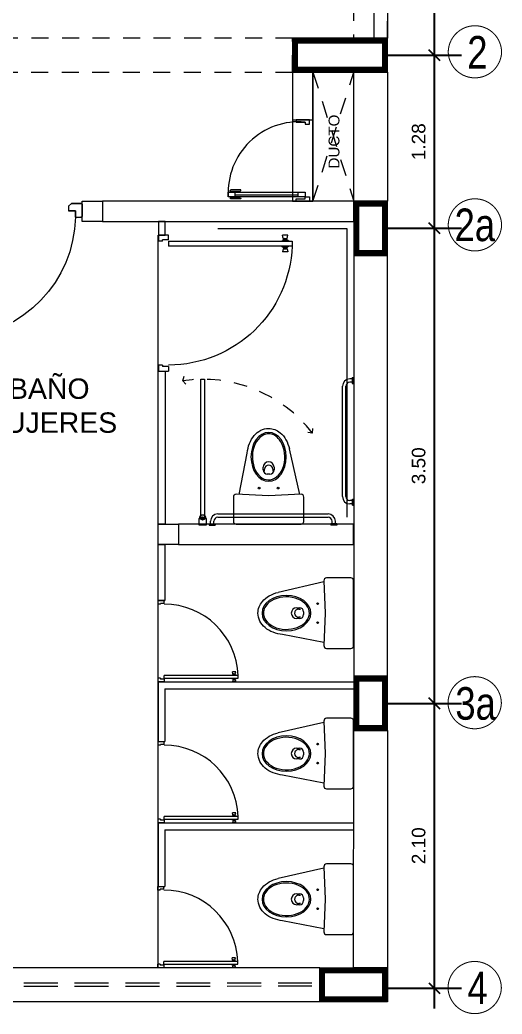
# Model space of a CAD drawing. Header units: millimetres. Extents: x 3354 to 3637, y 1117 to 1358.
# Drawn here: x 3573.71 to 3577.26, y 1123.83 to 1131.16 of the extents above; entities that cross this region are included whole.
import ezdxf

# ---------------------------------------------------------------- set-up
doc = ezdxf.new("R2010")
doc.units = ezdxf.units.MM
for name, pattern in [('CONTINUA', [0]), ('DASHED2', [0.375, 0.25, -0.125]), ('HIDDEN', [0.375, 0.25, -0.125]), ('TRAZOS1', [0.15, 0.1, -0.05])]:
    doc.linetypes.add(name, pattern=pattern)
doc.layers.add('CASCO', color=252, linetype='Continuous', lineweight=9)
doc.layers.add('MURO ALTO', color=5, linetype='Continuous', lineweight=25)
doc.layers.add('Efec-muebles', color=7, linetype='Continuous', lineweight=13, true_color=0x85826f)
doc.styles.add('1', font='arial.ttf')
doc.styles.get("Standard").update_dxf_attribs({"font": 'arial.ttf'})
doc.styles.add('style1', font='arial.ttf')
doc.styles.add('style2', font='arial.ttf')
doc.dimstyles.new('Esc  1  50', dxfattribs={"dimtxt": 0.1, "dimasz": 0.08, "dimexe": 0.2, "dimexo": 0.15, "dimgap": 0.065, "dimtad": 1, "dimzin": 4, "dimdsep": 46, "dimtxsty": 'Standard', "dimblk": 'OBLIQUE', "dimcen": 0.12, "dimdle": 0.15, "dimadec": 0, "dimazin": 0, "dimtfac": 1, "dimtix": 1, "dimtmove": 0, "dimatfit": 3, "dimldrblk": 'OBLIQUE', "dimfxl": 1, "dimarcsym": 0})

# ---------------------------------------------------------------- blocks, each defined once
blk = doc.blocks.new('ghjghg')
at = {"layer": 'Efec-muebles', "linetype": 'CONTINUA', "lineweight": 5, "ltscale": 0.002}
for p, q in [((722.4101, 469.2713), (722.4101, 468.7913)), ((722.6092, 469.2913), (722.4301, 469.2913)), ((722.6191, 469.0313), (722.6292, 469.2704)), ((722.6283, 469.2488), (722.9335, 469.1894)), ((722.6292, 468.7921), (722.6191, 469.0313)), ((722.7789, 469.0213), (722.7789, 469.0413)), ((722.8007, 469.0613), (722.8148, 469.0613)), ((722.8089, 469.0713), (722.8289, 469.0713)), ((722.8689, 469.0313), (722.8689, 469.0313)), ((722.8148, 469.0013), (722.8007, 469.0013)), ((722.8289, 468.9913), (722.8089, 468.9913)), ((722.6288, 468.8013), (722.9653, 468.8781)), ((722.4301, 468.7713), (722.6092, 468.7713))]:
    blk.add_line(p, q, dxfattribs=at)
for centre in [(722.6751, 469.1013), (722.6751, 468.9613)]:
    blk.add_circle(centre, 0.00635, dxfattribs=at)
for centre, radius, start, end in [((722.4301, 469.2713), 0.02, 90, 180), ((722.6092, 469.2713), 0.02, 357.57739, 90), ((722.8089, 469.0413), 0.03, 90, 180), ((722.8089, 469.0213), 0.03, 180, 270), ((722.8148, 469.0313), 0.03, 0, 90), ((722.8148, 469.0313), 0.03, 270, 0), ((722.8289, 469.0313), 0.04, 0, 90), ((722.8289, 469.0313), 0.04, 270, 360), ((722.4301, 468.7913), 0.02, 180, 270), ((722.6092, 468.7913), 0.02, 270, 2.42261)]:
    blk.add_arc(centre, radius, start, end, dxfattribs=at)
at = {"layer": 'Efec-muebles', "linetype": 'CONTINUA', "lineweight": 5, "ltscale": 0.002, "extrusion": (0, 0, -1)}
blk.add_ellipse((722.9051, 469.0313), major_axis=(0.18, 0), ratio=0.722222, dxfattribs=at)
at = {"layer": 'Efec-muebles', "linetype": 'CONTINUA', "lineweight": 5, "ltscale": 0.002}
for points, knots in [([(722.9335, 469.1894), (722.9818, 469.1843), (723.0282, 469.1669), (723.0945, 469.1103), (723.1151, 469.0715), (723.1151, 469.0313), (723.1151, 469.0004), (723.1031, 468.97), (723.0549, 468.912), (723.0123, 468.8889), (722.9653, 468.8781)], [4.853824, 4.853824, 4.853824, 4.853824, 5.580391, 5.580391, 6.283185, 6.283185, 6.283185, 6.822949, 6.822949, 7.551337, 7.551337, 7.551337, 7.551337]), ([(723.0751, 469.0313), (723.0751, 469.0026), (723.0598, 468.9736), (722.9911, 468.9193), (722.9235, 468.9042), (722.8038, 468.9256), (722.755, 468.9612), (722.7257, 469.0424), (722.7434, 469.0879), (722.8317, 469.1477), (722.9008, 469.1589), (723.0177, 469.131), (723.0622, 469.093), (723.0742, 469.0451), (723.0751, 469.0382), (723.0751, 469.0313)], [0, 0, 0, 0, 0.74049, 0.74049, 1.813277, 1.813277, 2.886063, 2.886063, 3.958849, 3.958849, 5.031636, 5.031636, 6.104422, 6.104422, 6.283185, 6.283185, 6.283185, 6.283185])]:
    blk.add_open_spline(points, degree=3, knots=knots, dxfattribs=at)
blk = doc.blocks.new('hjkhjkuhku')
at = {"layer": 'CASCO'}
for p, q in [((734.6482, 326.1642), (734.6482, 326.2092)), ((734.6482, 326.2092), (734.6752, 326.2092)), ((734.6752, 326.1912), (734.6752, 326.2092)), ((735.2212, 326.2092), (735.2482, 326.2092)), ((735.2212, 326.1912), (735.2212, 326.2092)), ((735.2482, 326.2092), (735.2482, 326.1642)), ((735.2482, 326.2092), (735.2482, 326.1642)), ((734.6692, 326.1642), (734.6482, 326.1642)), ((734.6692, 326.1642), (734.6692, 326.1912)), ((734.6752, 326.1912), (734.6692, 326.1912)), ((734.6752, 326.1642), (734.6962, 326.1642)), ((734.6752, 326.1642), (734.6752, 325.6182)), ((734.6962, 325.6182), (734.6962, 326.1642)), ((735.2212, 326.1912), (735.2272, 326.1912)), ((735.2272, 326.1642), (735.2272, 326.1912)), ((735.2272, 326.1642), (735.2482, 326.1642)), ((734.6633, 325.6583), (734.649, 325.6612)), ((734.649, 325.6373), (734.649, 325.6612)), ((734.6633, 325.6402), (734.649, 325.6373)), ((734.6633, 325.6545), (734.6633, 325.6583)), ((734.6633, 325.6545), (734.6633, 325.644)), ((734.6657, 325.6545), (734.6633, 325.6545)), ((734.6633, 325.644), (734.6633, 325.6402)), ((734.6657, 325.644), (734.6633, 325.644)), ((734.6681, 325.6559), (734.6657, 325.6559)), ((734.6657, 325.6545), (734.6657, 325.6559)), ((734.6657, 325.6545), (734.6657, 325.644)), ((734.6657, 325.644), (734.6657, 325.6426)), ((734.6681, 325.6426), (734.6657, 325.6426)), ((734.6681, 325.6559), (734.6681, 325.6578)), ((734.6705, 325.6578), (734.6681, 325.6578)), ((734.6681, 325.6559), (734.6681, 325.6426)), ((734.6681, 325.6426), (734.6681, 325.6406)), ((734.6705, 325.6406), (734.6681, 325.6406)), ((734.6743, 325.665), (734.6705, 325.6578)), ((734.6705, 325.6578), (734.6705, 325.6406)), ((734.6743, 325.6335), (734.6705, 325.6406)), ((734.6752, 325.665), (734.6743, 325.665)), ((734.6743, 325.665), (734.6743, 325.6335)), ((734.6752, 325.6335), (734.6743, 325.6335)), ((734.6962, 325.665), (734.6972, 325.665)), ((734.6962, 325.6492), (734.6962, 325.6492)), ((734.6962, 325.6492), (734.6962, 325.6492)), ((734.6962, 325.6335), (734.6972, 325.6335)), ((734.6972, 325.665), (734.701, 325.6578)), ((734.6972, 325.665), (734.6972, 325.6335)), ((734.6972, 325.6335), (734.701, 325.6406)), ((734.701, 325.6578), (734.7034, 325.6578)), ((734.701, 325.6578), (734.701, 325.6406)), ((734.701, 325.6406), (734.7034, 325.6406)), ((734.7034, 325.6559), (734.7034, 325.6578)), ((734.7034, 325.6559), (734.7034, 325.6426)), ((734.7034, 325.6559), (734.7058, 325.6559)), ((734.7034, 325.6426), (734.7034, 325.6406)), ((734.7034, 325.6426), (734.7058, 325.6426)), ((734.7058, 325.6545), (734.7058, 325.6559)), ((734.7058, 325.6545), (734.7082, 325.6545)), ((734.7058, 325.6545), (734.7058, 325.644)), ((734.7058, 325.644), (734.7058, 325.6426)), ((734.7058, 325.644), (734.7082, 325.644)), ((734.7082, 325.6583), (734.7225, 325.6612)), ((734.7082, 325.6545), (734.7082, 325.6583)), ((734.7082, 325.6545), (734.7082, 325.644)), ((734.7082, 325.644), (734.7082, 325.6402)), ((734.7082, 325.6402), (734.7225, 325.6373)), ((734.7225, 325.6373), (734.7225, 325.6612)), ((734.6752, 325.6182), (734.6962, 325.6182))]:
    blk.add_line(p, q, dxfattribs=at)
blk.add_arc((734.6752, 326.1642), 0.546, 272.2042, 0, dxfattribs=at)
blk = doc.blocks.new('cgytutytry')
at = {"layer": 'CASCO'}
for p, q in [((-4.4816, 891.1751), (-4.4866, 891.1751)), ((-4.4866, 891.1751), (-4.4866, 891.0996)), ((-4.4866, 891.0996), (-4.4866, 891.1751)), ((-4.4866, 891.1751), (-4.4816, 891.1751)), ((-4.4816, 891.1802), (-4.4816, 891.1751)), ((-4.391, 891.1802), (-4.4816, 891.1802)), ((-4.4816, 891.1751), (-4.4816, 891.1802)), ((-4.391, 891.1802), (-4.391, 891.1751)), ((-4.391, 891.1802), (-4.391, 891.1751)), ((-4.386, 891.1751), (-4.391, 891.1751)), ((-4.391, 891.1751), (-4.386, 891.1751)), ((-4.386, 891.1751), (-4.386, 891.1265)), ((-4.386, 891.1751), (-4.386, 891.1265)), ((-3.5942, 891.155), (-3.5892, 891.1752)), ((-3.5942, 891.1405), (-3.5942, 891.155)), ((-3.5892, 891.1752), (-3.5592, 891.1752)), ((-3.5592, 891.1752), (-3.5541, 891.155)), ((-3.5541, 891.155), (-3.5541, 891.1366)), ((-4.4665, 891.0795), (-4.4866, 891.0996)), ((-4.4665, 891.0795), (-4.4866, 891.0996)), ((-4.4325, 891.0795), (-4.4665, 891.0795)), ((-4.4325, 891.0795), (-4.4665, 891.0795)), ((-4.386, 891.1265), (-4.4325, 891.1265)), ((-4.4325, 891.1265), (-4.4325, 891.0795)), ((-4.386, 891.0851), (-4.386, 891.1265)), ((-4.386, 891.1265), (-3.4968, 891.1265)), ((-3.4968, 891.0851), (-4.386, 891.0851)), ((-3.5981, 891.132), (-3.5981, 891.1405)), ((-3.5981, 891.1405), (-3.5942, 891.1405)), ((-3.5495, 891.132), (-3.5981, 891.132)), ((-3.5981, 891.075), (-3.5981, 891.0797)), ((-3.5981, 891.0797), (-3.5495, 891.0797)), ((-3.5942, 891.075), (-3.5981, 891.075)), ((-3.5942, 891.0567), (-3.5942, 891.075)), ((-3.5541, 891.1366), (-3.5495, 891.1366)), ((-3.5495, 891.075), (-3.5541, 891.075)), ((-3.5541, 891.075), (-3.5541, 891.0567)), ((-3.5495, 891.1366), (-3.5495, 891.132)), ((-3.5495, 891.0797), (-3.5495, 891.075)), ((-3.4968, 891.1265), (-3.4968, 891.0851)), ((-3.5892, 891.0365), (-3.5942, 891.0567)), ((-3.5592, 891.0365), (-3.5892, 891.0365)), ((-3.5541, 891.0567), (-3.5592, 891.0365)), ((-4.4668, 890.2808), (-4.4869, 890.2607)), ((-4.4869, 890.2607), (-4.4668, 890.2808)), ((-4.4668, 890.2808), (-4.4328, 890.2808)), ((-4.4668, 890.2808), (-4.4328, 890.2808)), ((-4.4328, 890.2808), (-4.4328, 890.2308)), ((-4.4869, 890.2607), (-4.4869, 890.1852)), ((-4.4869, 890.1852), (-4.4869, 890.2607)), ((-4.4328, 890.2308), (-4.3862, 890.2308)), ((-4.3862, 890.2308), (-4.3862, 890.1852)), ((-4.3862, 890.2308), (-4.3862, 890.1852)), ((-4.4869, 890.1852), (-4.4819, 890.1852)), ((-4.4819, 890.1852), (-4.4869, 890.1852)), ((-4.4819, 890.1852), (-4.4819, 890.1802)), ((-4.4819, 890.1802), (-4.4819, 890.1852)), ((-4.4819, 890.1802), (-4.3913, 890.1802)), ((-4.3913, 890.1852), (-4.3862, 890.1852)), ((-4.3913, 890.1852), (-4.3913, 890.1802)), ((-4.3862, 890.1852), (-4.3913, 890.1852)), ((-4.3913, 890.1852), (-4.3913, 890.1802))]:
    blk.add_line(p, q, dxfattribs=at)
for points in [[(-3.5541, 891.1405), (-3.5541, 891.155), (-3.5592, 891.1752), (-3.5892, 891.1752), (-3.5942, 891.155), (-3.5942, 891.1405)], [(-3.4968, 891.1265), (-3.4968, 891.0851), (-4.386, 891.0851), (-4.386, 891.1265)], [(-3.5495, 891.132), (-3.5495, 891.1366), (-3.5981, 891.1366), (-3.5981, 891.132)], [(-3.5495, 891.0797), (-3.5495, 891.075), (-3.5981, 891.075), (-3.5981, 891.0797)], [(-3.5541, 891.0712), (-3.5541, 891.0567), (-3.5592, 891.0365), (-3.5892, 891.0365), (-3.5942, 891.0567), (-3.5942, 891.0712)]]:
    blk.add_lwpolyline(points, close=True, dxfattribs=at)
for points in [[(-4.4325, 891.0795), (-4.4325, 891.1265), (-4.386, 891.1265)], [(-4.3862, 890.2308), (-4.4328, 890.2308), (-4.4328, 890.2808)]]:
    blk.add_lwpolyline(points, dxfattribs=at)
blk.add_arc((-4.4075, 891.1431), 0.9125, 271.33619, 356.35898, dxfattribs=at)
blk = doc.blocks.new('puerta.90')
for p, q in [((-0.749, 0.05), (-0.749, 0.1)), ((-0.749, 0.072), (-0.05, 0.072)), ((-0.05, 0.05), (-0.05, 0.1))]:
    blk.add_line(p, q)
for points in [[(-0.075, 0.875), (0.025, 0.875), (0.025, 0.85), (0.075, 0.85), (0.075, 0.9), (-0.075, 0.9)], [(0.025, 0.05), (-0.824, 0.05), (-0.824, 0.1), (0.025, 0.1)], [(-0.796, 0.108), (-0.762, 0.108), (-0.762, 0.103), (-0.796, 0.103)], [(-0.796, 0.042), (-0.762, 0.042), (-0.762, 0.047), (-0.796, 0.047)], [(-0.075, 0.025), (0.025, 0.025), (0.025, 0.05), (0.075, 0.05), (0.075, 0), (-0.075, 0)]]:
    blk.add_lwpolyline(points, close=True)
for points in [[(-0.687, 0.124), (-0.797, 0.124), (-0.807, 0.114), (-0.807, 0.111), (-0.702, 0.111, 0.523954), (-0.687, 0.119)], [(-0.687, 0.026), (-0.797, 0.026), (-0.807, 0.036), (-0.807, 0.039), (-0.702, 0.039, -0.523954), (-0.687, 0.031)]]:
    blk.add_lwpolyline(points, format="xyb", close=True)
blk.add_arc((-0.043, 0.096), 0.782, 85.044, 183.3395)
blk = doc.blocks.new('_Oblique')
at = {"color": 0, "linetype": 'ByBlock', "lineweight": -2}
blk.add_line((-0.5, -0.5), (0.5, 0.5), dxfattribs=at)
blk = doc.blocks.new('*D155')
at = {"layer": 'CASCO', "color": 0, "lineweight": -2, "transparency": 16777216}
for p, q in [((3576.7636, 1123.8716), (3576.7636, 1126.2704)), ((3576.418, 1126.1204), (3576.9636, 1126.1204)), ((3576.418, 1124.0216), (3576.9636, 1124.0216))]:
    blk.add_line(p, q, dxfattribs=at)
at = {"layer": 'Defpoints', "color": 0, "transparency": 16777216}
for p in [(3576.268, 1126.1204), (3576.7636, 1126.1204), (3576.268, 1124.0216)]:
    blk.add_point(p, dxfattribs=at)
at = {"layer": 'CASCO', "color": 0, "lineweight": -2, "transparency": 16777216, "xscale": 0.08, "yscale": 0.08, "zscale": 0.08}
for p, rotation in [((3576.7636, 1126.1204), 90), ((3576.7636, 1124.0216), 270)]:
    blk.add_blockref('_Oblique', p, dxfattribs=dict(at, rotation=rotation))
at = {"layer": 'CASCO', "color": 0, "transparency": 16777216, "insert": (3576.6475, 1125.071), "char_height": 0.1, "attachment_point": 5, "rotation": 90}
blk.add_mtext('2.10', dxfattribs=at)
blk = doc.blocks.new('*D156')
at = {"layer": 'CASCO', "color": 0, "lineweight": -2, "transparency": 16777216}
for p, q in [((3576.7636, 1125.9704), (3576.7636, 1129.7713)), ((3576.418, 1129.6213), (3576.9636, 1129.6213)), ((3576.418, 1126.1204), (3576.9636, 1126.1204))]:
    blk.add_line(p, q, dxfattribs=at)
at = {"layer": 'Defpoints', "color": 0, "transparency": 16777216}
for p in [(3576.268, 1129.6213), (3576.7636, 1129.6213), (3576.268, 1126.1204)]:
    blk.add_point(p, dxfattribs=at)
at = {"layer": 'CASCO', "color": 0, "lineweight": -2, "transparency": 16777216, "xscale": 0.08, "yscale": 0.08, "zscale": 0.08}
for p, rotation in [((3576.7636, 1129.6213), 90), ((3576.7636, 1126.1204), 270)]:
    blk.add_blockref('_Oblique', p, dxfattribs=dict(at, rotation=rotation))
at = {"layer": 'CASCO', "color": 0, "transparency": 16777216, "insert": (3576.6475, 1127.8708), "char_height": 0.1, "attachment_point": 5, "rotation": 90}
blk.add_mtext('3.50', dxfattribs=at)
blk = doc.blocks.new('*D157')
at = {"layer": 'CASCO', "color": 0, "lineweight": -2, "transparency": 16777216}
for p, q in [((3576.7636, 1130.7466), (3576.7636, 1133.9216)), ((3576.418, 1133.7716), (3576.9636, 1133.7716)), ((3576.418, 1130.8966), (3576.9636, 1130.8966))]:
    blk.add_line(p, q, dxfattribs=at)
at = {"layer": 'Defpoints', "color": 0, "transparency": 16777216}
for p in [(3576.268, 1133.7716), (3576.7636, 1133.7716), (3576.268, 1130.8966)]:
    blk.add_point(p, dxfattribs=at)
at = {"layer": 'CASCO', "color": 0, "lineweight": -2, "transparency": 16777216, "xscale": 0.08, "yscale": 0.08, "zscale": 0.08}
for p, rotation in [((3576.7636, 1133.7716), 90), ((3576.7636, 1130.8966), 270)]:
    blk.add_blockref('_Oblique', p, dxfattribs=dict(at, rotation=rotation))
at = {"layer": 'CASCO', "color": 0, "transparency": 16777216, "insert": (3576.6475, 1132.3341), "char_height": 0.1, "attachment_point": 5, "rotation": 90}
blk.add_mtext('2.87', dxfattribs=at)
blk = doc.blocks.new('*D158')
at = {"layer": 'CASCO', "color": 0, "lineweight": -2, "transparency": 16777216}
for p, q in [((3576.7636, 1129.4713), (3576.7636, 1131.0466)), ((3576.418, 1130.8966), (3576.9636, 1130.8966)), ((3576.418, 1129.6213), (3576.9636, 1129.6213))]:
    blk.add_line(p, q, dxfattribs=at)
at = {"layer": 'Defpoints', "color": 0, "transparency": 16777216}
for p in [(3576.268, 1130.8966), (3576.7636, 1130.8966), (3576.268, 1129.6213)]:
    blk.add_point(p, dxfattribs=at)
at = {"layer": 'CASCO', "color": 0, "lineweight": -2, "transparency": 16777216, "xscale": 0.08, "yscale": 0.08, "zscale": 0.08}
for p, rotation in [((3576.7636, 1130.8966), 90), ((3576.7636, 1129.6213), 270)]:
    blk.add_blockref('_Oblique', p, dxfattribs=dict(at, rotation=rotation))
at = {"layer": 'CASCO', "color": 0, "transparency": 16777216, "insert": (3576.6475, 1130.2589), "char_height": 0.1, "attachment_point": 5, "rotation": 90}
blk.add_mtext('1.28', dxfattribs=at)

msp = doc.modelspace()

# ---------------------------------------------------------------- linework, layer by layer
at = {"layer": 'CASCO'}
for p, q in [((3575.718, 1130.7716), (3575.718, 1129.8204)), ((3575.868, 1130.7716), (3575.868, 1129.8204)), ((3575.9178, 1123.9216), (3575.9178, 1124.1716))]:
    msp.add_line(p, q, dxfattribs=at)
at = {"layer": 'CASCO', "linetype": 'HIDDEN', "lineweight": 5, "ltscale": 0.5}
for p, q in [((3575.868, 1130.7716), (3576.1695, 1129.8213)), ((3575.868, 1129.8204), (3576.1695, 1130.7716))]:
    msp.add_line(p, q, dxfattribs=at)
at = {"layer": 'CASCO', "lineweight": 5}
for p, q in [((3574.7264, 1124.1711), (3574.7259, 1129.5704)), ((3574.9086, 1128.4977), (3574.9177, 1128.53)), ((3574.9086, 1128.4977), (3574.9301, 1128.473)), ((3575.8643, 1128.1118), (3575.8674, 1128.1452)), ((3575.8643, 1128.1118), (3575.8311, 1128.1158)), ((3575.9178, 1124.1711), (3573.1678, 1124.1711)), ((3575.9178, 1123.9216), (3573.1678, 1123.9216))]:
    msp.add_line(p, q, dxfattribs=at)
at = {"layer": 'CASCO', "linetype": 'Continuous', "lineweight": 5}
for p, q in [((3576.1578, 1128.5109), (3576.1396, 1128.5109)), ((3576.1578, 1128.5205), (3576.1578, 1128.4762)), ((3576.1578, 1128.5205), (3576.1675, 1128.5205)), ((3576.1675, 1128.5205), (3576.1675, 1128.4762)), ((3576.0856, 1127.6436), (3576.0856, 1128.4569)), ((3576.1106, 1127.6436), (3576.1106, 1128.4569)), ((3576.1578, 1128.4859), (3576.1396, 1128.4859)), ((3576.1578, 1128.4762), (3576.1675, 1128.4762)), ((3576.159, 1127.6146), (3576.1396, 1127.6146)), ((3576.159, 1127.5896), (3576.1396, 1127.5896)), ((3576.159, 1127.58), (3576.159, 1127.6243)), ((3576.159, 1127.6243), (3576.1686, 1127.6243)), ((3576.159, 1127.58), (3576.1686, 1127.58)), ((3576.1686, 1127.58), (3576.1686, 1127.6243)), ((3575.1664, 1127.5162), (3575.9796, 1127.5162)), ((3575.1664, 1127.4912), (3575.9796, 1127.4912)), ((3575.1027, 1127.4428), (3575.1471, 1127.4428)), ((3575.1027, 1127.4428), (3575.1027, 1127.4331)), ((3575.1027, 1127.4331), (3575.1471, 1127.4331)), ((3575.1124, 1127.4428), (3575.1124, 1127.4621)), ((3575.1374, 1127.4428), (3575.1374, 1127.4621)), ((3575.1471, 1127.4428), (3575.1471, 1127.4331)), ((3576.0433, 1127.4428), (3575.999, 1127.4428)), ((3575.999, 1127.4428), (3575.999, 1127.4331)), ((3576.0433, 1127.4331), (3575.999, 1127.4331)), ((3576.0087, 1127.4428), (3576.0087, 1127.4621)), ((3576.0337, 1127.4428), (3576.0337, 1127.4621)), ((3576.0433, 1127.4428), (3576.0433, 1127.4331))]:
    msp.add_line(p, q, dxfattribs=at)
at = {"layer": 'CASCO', "lineweight": 5, "ltscale": 2}
for p, q in [((3574.7261, 1126.8781), (3574.7761, 1126.8781)), ((3574.7261, 1125.839), (3574.7761, 1125.839)), ((3574.7261, 1124.7712), (3574.7761, 1124.7712))]:
    msp.add_line(p, q, dxfattribs=at)
at = {"layer": 'CASCO', "lineweight": 5, "ltscale": 0.002}
for p, q in [((3574.7261, 1126.2781), (3576.168, 1126.2781)), ((3574.7261, 1126.2781), (3574.7261, 1125.839)), ((3574.7761, 1126.2281), (3574.7761, 1125.839)), ((3574.7761, 1126.2281), (3576.168, 1126.2281)), ((3574.7261, 1125.239), (3576.166, 1125.239)), ((3574.7261, 1125.239), (3574.7261, 1124.7712)), ((3574.7761, 1125.189), (3574.7761, 1124.7712)), ((3574.7761, 1125.189), (3576.166, 1125.189))]:
    msp.add_line(p, q, dxfattribs=at)
at = {"layer": 'CASCO', "lineweight": 5}
for points in [[(3565.6658, 1131.0216), (3565.6658, 1133.5242), (3576.418, 1133.5242), (3576.418, 1131.0216)], [(3565.7658, 1131.0216), (3565.7658, 1133.4242), (3576.318, 1133.4242), (3576.318, 1131.0216)]]:
    msp.add_lwpolyline(points, dxfattribs=at)
at = {"layer": 'CASCO', "linetype": 'HIDDEN', "lineweight": 5, "ltscale": 0.5}
for points in [[(3576.418, 1133.5242), (3576.1673, 1133.5242), (3576.1673, 1131.0216), (3576.418, 1131.0216)], [(3566.3658, 1130.7716), (3575.718, 1130.7716), (3575.718, 1131.0216), (3566.3658, 1131.0216)]]:
    msp.add_lwpolyline(points, close=True, dxfattribs=at)
at = {"layer": 'CASCO', "ltscale": 2, "const_width": 0.0076}
for points in [[(3576.8654, 1130.9166, 0.951688), (3577.259, 1130.9166, 1)], [(3576.8654, 1129.6413, 0.951688), (3577.259, 1129.6413, 1)], [(3576.8636, 1126.1204, 0.951688), (3577.2573, 1126.1204, 1)], [(3576.8636, 1124.0216, 0.951688), (3577.2573, 1124.0216, 1)]]:
    msp.add_lwpolyline(points, format="xyb", close=True, dxfattribs=at)
at = {"layer": 'CASCO', "lineweight": 5}
for points in [[(3576.418, 1131.0216), (3575.718, 1131.0216), (3575.718, 1130.7716), (3576.418, 1130.7716)], [(3574.3172, 1129.8204), (3574.3172, 1129.6704), (3574.1672, 1129.6704), (3574.1672, 1129.8204)], [(3576.1695, 1129.4213), (3576.418, 1129.4213), (3576.418, 1129.8213), (3576.1695, 1129.8213)], [(3574.8761, 1127.4415), (3574.8761, 1127.2915), (3574.7261, 1127.2915), (3574.7261, 1127.4415)], [(3576.1678, 1127.4415), (3574.8774, 1127.4415), (3574.8774, 1127.2915), (3576.1678, 1127.2915)], [(3576.4173, 1126.3204), (3576.1688, 1126.3204), (3576.1688, 1125.9204), (3576.4173, 1125.9204)], [(3576.4173, 1126.3204), (3576.1688, 1126.3204), (3576.1688, 1125.9204), (3576.4173, 1125.9204)], [(3576.4178, 1123.9216), (3575.9178, 1123.9216), (3575.9178, 1124.1716), (3576.4178, 1124.1716)]]:
    msp.add_lwpolyline(points, close=True, dxfattribs=at)
at = {"layer": 'CASCO', "const_width": 0.04}
for points in [[(3576.398, 1131.0016), (3575.738, 1131.0016), (3575.738, 1130.7916), (3576.398, 1130.7916)], [(3576.1895, 1129.4413), (3576.398, 1129.4413), (3576.398, 1129.8013), (3576.1895, 1129.8013)], [(3576.3973, 1126.3004), (3576.1888, 1126.3004), (3576.1888, 1125.9404), (3576.3973, 1125.9404)], [(3576.3978, 1123.9416), (3575.9378, 1123.9416), (3575.9378, 1124.1516), (3576.3978, 1124.1516)]]:
    msp.add_lwpolyline(points, close=True, dxfattribs=at)
at = {"layer": 'CASCO'}
for points in [[(3575.718, 1129.8204), (3575.868, 1129.8204), (3575.868, 1130.7716), (3575.718, 1130.7716)], [(3575.868, 1130.7716), (3575.718, 1130.7716), (3575.718, 1130.4204), (3575.868, 1130.4204)], [(3576.1695, 1130.7716), (3576.418, 1130.7716), (3576.418, 1129.8213), (3576.1695, 1129.8213)], [(3576.1688, 1129.6704), (3576.1688, 1129.8204), (3574.3165, 1129.8204), (3574.3165, 1129.6704)], [(3576.1688, 1129.8204), (3574.3172, 1129.8204), (3574.3172, 1129.6704), (3576.1688, 1129.6704)], [(3576.418, 1129.4213), (3576.1688, 1129.4213), (3576.1688, 1126.3204), (3576.418, 1126.3204)], [(3576.1688, 1125.9204), (3576.4188, 1125.9204), (3576.4178, 1124.1716), (3576.1678, 1124.1716)], [(3576.1688, 1125.9204), (3576.4188, 1125.9204), (3576.4178, 1124.1716), (3576.1678, 1124.1716)], [(3576.1688, 1125.9204), (3576.4188, 1125.9204), (3576.4178, 1124.1716), (3576.1678, 1124.1716)], [(3576.1688, 1125.9204), (3576.4188, 1125.9204), (3576.4178, 1124.1716), (3576.1678, 1124.1716)]]:
    msp.add_lwpolyline(points, close=True, dxfattribs=at)
at = {"layer": 'CASCO', "lineweight": 5, "ltscale": 0.002}
for points in [[(3574.7782, 1129.6704), (3574.7282, 1129.6704), (3574.7282, 1129.5704), (3574.7782, 1129.5704)], [(3574.7774, 1127.4415), (3574.7274, 1127.4415), (3574.7274, 1128.5681), (3574.7774, 1128.5681)], [(3574.7761, 1126.8781), (3574.7261, 1126.8781), (3574.7261, 1127.2915), (3574.7761, 1127.2915)]]:
    msp.add_lwpolyline(points, close=True, dxfattribs=at)
at = {"layer": 'CASCO'}
msp.add_lwpolyline([(3575.1673, 1129.6204), (3575.2173, 1129.6204), (3576.1173, 1129.6204), (3576.1175, 1127.4915)], dxfattribs=at)
at = {"layer": 'CASCO', "linetype": 'Continuous', "lineweight": 5}
for points in [[(3575.0672, 1127.4831), (3575.0422, 1127.4831), (3575.0422, 1128.5081), (3575.0672, 1128.5081)], [(3575.0797, 1127.4331), (3575.0297, 1127.4331), (3575.0297, 1127.4831), (3575.0797, 1127.4831)]]:
    msp.add_lwpolyline(points, close=True, dxfattribs=at)
at = {"layer": 'CASCO', "linetype": 'DASHED2', "lineweight": 5}
for points in [[(3575.8609, 1124.0579), (3573.1678, 1124.0585)], [(3575.8609, 1124.0353), (3573.1678, 1124.0347)]]:
    msp.add_lwpolyline(points, dxfattribs=at)
at = {"layer": 'CASCO', "linetype": 'Continuous', "lineweight": 5}
msp.add_circle((3575.0547, 1127.4831), 0.0125, dxfattribs=at)
at = {"layer": 'CASCO', "linetype": 'TRAZOS1', "lineweight": 5}
msp.add_arc((3575.0547, 1127.4831), 1.0251, 37.83018, 98.19155, dxfattribs=at)
at = {"layer": 'CASCO', "linetype": 'Continuous', "lineweight": 5}
for centre, radius, start, end in [((3576.1396, 1128.4569), 0.054, 90, 180), ((3576.1396, 1128.4569), 0.029, 90, 180), ((3576.1396, 1128.4569), 0.029, 90, 180), ((3576.1396, 1127.6436), 0.054, 180, 270), ((3576.1396, 1127.6436), 0.029, 180, 270), ((3575.0547, 1127.4831), 0.025, 0, 180), ((3575.1664, 1127.4621), 0.054, 90, 180), ((3575.1664, 1127.4621), 0.029, 90, 180), ((3575.9796, 1127.4621), 0.054, 0, 90), ((3575.9796, 1127.4621), 0.029, 0, 90), ((3575.9796, 1127.4621), 0.029, 0, 90)]:
    msp.add_arc(centre, radius, start, end, dxfattribs=at)

# ---------------------------------------------------------------- block references
at = {"layer": 'CASCO', "xscale": 0.6666666956003634, "yscale": 0.6666666956003634, "zscale": 0.6666666956003634}
msp.add_blockref('puerta.90', (3575.793, 1129.8204), dxfattribs=at)
at = {"layer": 'CASCO', "lineweight": 5, "xscale": -1, "rotation": 90}
msp.add_blockref('cgytutytry', (4464.3474, 1125.3165), dxfattribs=at)
at = {"layer": 'CASCO', "lineweight": 5, "extrusion": (0, 0, -1), "xscale": 1.670480385422707, "yscale": 1.670480385422707, "zscale": -1.670480385422707, "rotation": 270}
msp.add_blockref('hjkhjkuhku', (-4119.6543, 2356.7859), dxfattribs=at)
at = {"layer": 'CASCO', "lineweight": 5, "rotation": 90}
for p, xscale, yscale, zscale in [((3900.9531, 391.59), 1.000054255127907, 1.000054255127907, 1.000054255127907), ((3900.9531, 390.5509), 1.000054251402617, 1.000054251402617, 1.000054251402617), ((3900.9506, 389.483), 1.000054251402617, 1.000054251402617, 1.000054251402617)]:
    msp.add_blockref('hjkhjkuhku', p, dxfattribs=dict(at, xscale=xscale, yscale=yscale, zscale=zscale))
at = {"layer": 'MURO ALTO', "lineweight": 5}
for p, rotation in [((4044.5723, 405.0314), 90), ((4298.5774, 1595.8164), 180), ((4298.5774, 1594.7816), 180), ((4298.5774, 1593.7079), 180)]:
    msp.add_blockref('ghjghg', p, dxfattribs=dict(at, rotation=rotation))

# ---------------------------------------------------------------- texts
at = {"layer": 'CASCO', "style": 'style1', "width": 0.8}
for s, p in [('2', (3577.0059, 1130.7978)), ('2a', (3576.9125, 1129.5264)), ('3a', (3576.918, 1125.9998)), ('4', (3577.0074, 1123.9038))]:
    msp.add_text(s, height=0.24, dxfattribs=at).set_placement(p)
at = {"layer": 'CASCO', "lineweight": 5, "insert": (3576.0644, 1130.2598), "char_height": 0.07998, "width": 1.798219, "attachment_point": 8, "rotation": 90, "style": '1'}
msp.add_mtext('\\A1;DUCTO', dxfattribs=at)
at = {"layer": 'CASCO', "lineweight": 5, "insert": (3573.9238, 1128.313), "char_height": 0.15, "width": 4.616591, "attachment_point": 5, "style": 'style2'}
msp.add_mtext('\\A1;BAÑO \\PMUJERES', dxfattribs=at)

# ---------------------------------------------------------------- dimensions: what is measured, and where the dimension line sits
at = {"layer": 'CASCO'}
for base, p1, p2, picture, middle in [((3576.7635728, 1133.7715858), (3576.2679977, 1130.8965859), (3576.2679977, 1133.7715858), '*D157', (3576.6475155, 1132.3340858)), ((3576.7636, 1130.8966), (3576.268, 1129.6213), (3576.268, 1130.8966), '*D158', (3576.6475, 1130.2589)), ((3576.7636, 1129.6213), (3576.268, 1126.1204), (3576.268, 1129.6213), '*D156', (3576.6475, 1127.8708)), ((3576.7636, 1126.1204), (3576.268, 1124.0216), (3576.268, 1126.1204), '*D155', (3576.6475, 1125.071))]:
    dim = msp.add_linear_dim(base=base, p1=p1, p2=p2, angle=270, dimstyle='Esc  1  50', dxfattribs=at)
    dim.commit()
    dim.dimension.update_dxf_attribs({"geometry": picture, "text_midpoint": middle})

doc.saveas('drawing.dxf')
